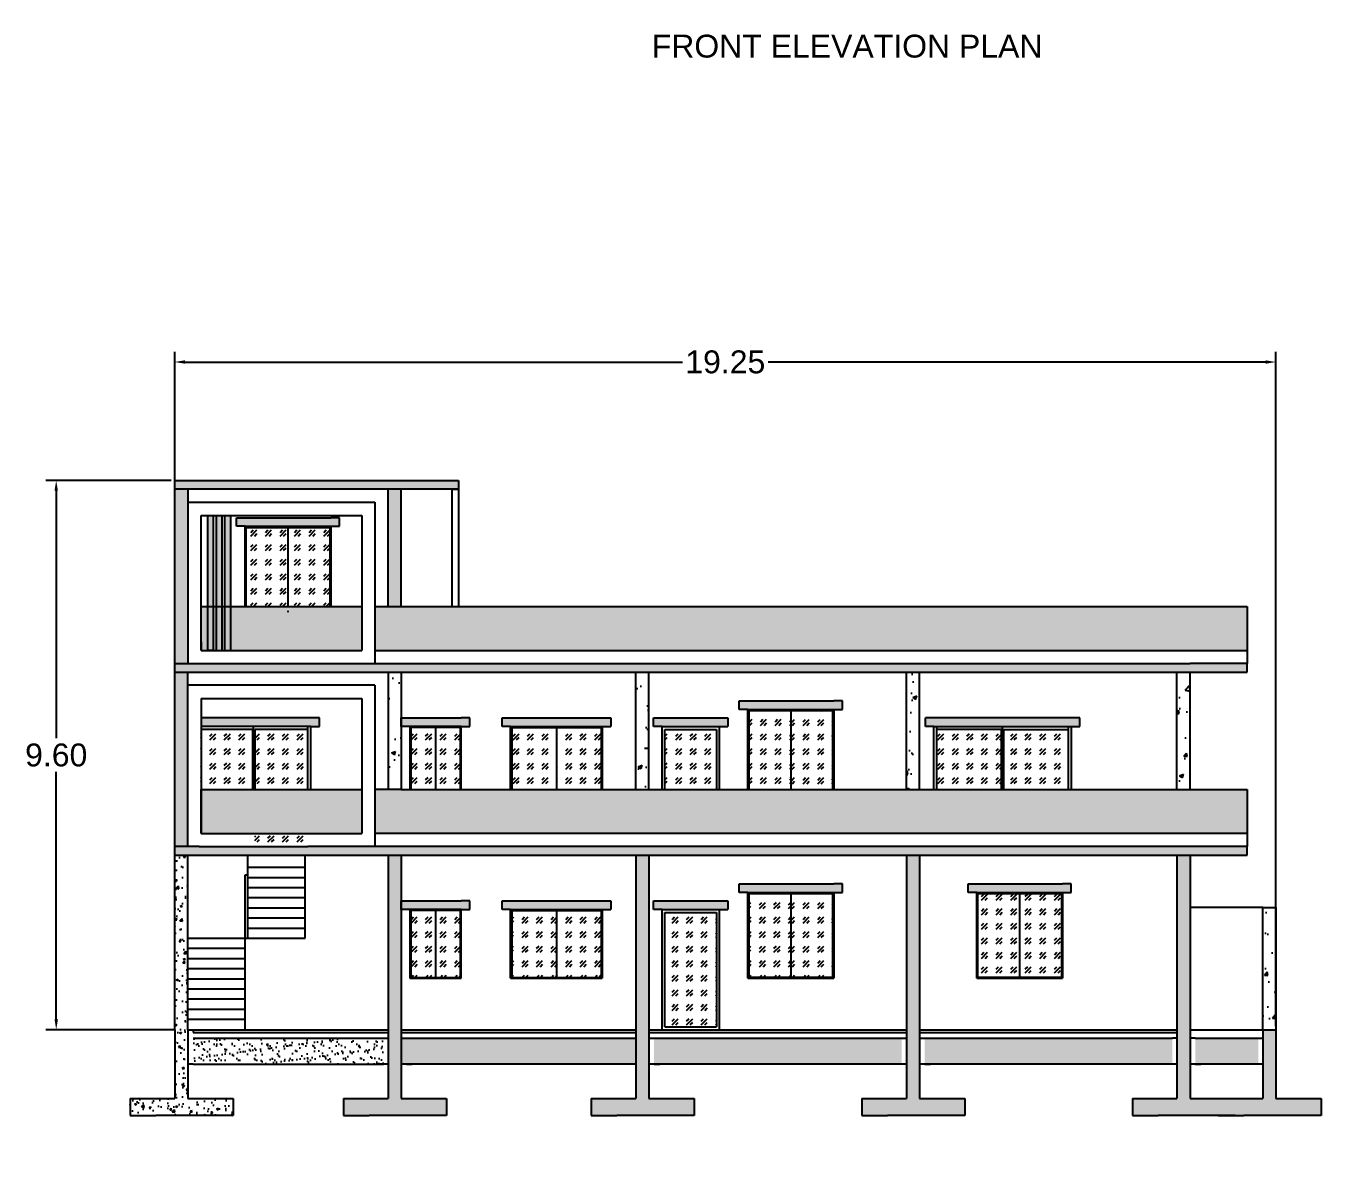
# Model space of a CAD drawing. Header units: metres. Extents: x 102 to 188, y -170 to 119.
# Drawn here: x 135.92 to 158.56, y -24.51 to -4.63 of the extents above; entities that cross this region are included whole.
import ezdxf

# ---------------------------------------------------------------- set-up
doc = ezdxf.new("R2010")
doc.units = ezdxf.units.M
doc.header["$MEASUREMENT"] = 0
for name, color, linetype in [('dim', 212, 'Continuous'), ('door', 34, 'Continuous'), ('hatching', 7, 'Continuous'), ('PARAPET WALL', 73, 'Continuous'), ('stairs', 10, 'Continuous'), ('text', 30, 'Continuous'), ('wall', 7, 'Continuous'), ('window', 242, 'Continuous')]:
    doc.layers.add(name, color=color, linetype=linetype)
doc.styles.get("Standard").update_dxf_attribs({"font": 'arial.ttf'})
doc.dimstyles.get("Standard").update_dxf_attribs({"dimtxt": 0.4, "dimasz": 0.18, "dimexe": 0.18, "dimexo": 0.0625, "dimgap": 0.09, "dimtad": 0, "dimtih": 1, "dimtoh": 1, "dimzin": 0, "dimdsep": 46, "dimtxsty": 'Standard', "dimcen": 0.09, "dimadec": 0, "dimazin": 0, "dimtfac": 1, "dimtofl": 0, "dimtmove": 0, "dimatfit": 3, "dimfxl": 1, "dimtolj": 1, "dimtzin": 0, "dimarcsym": 0})
pattern_1 = [(45, (137.04853, -34.42525), (0.2545584, 0), [0.15, -0.21]), (45, (137.11217, -34.42525), (0.2545584, 0), [0.06, -0.3]), (45, (137.04853, -34.36161), (0.2545584, 0), [0.06, -0.3])]
pattern_2 = [(45, (112.40095, -34.42525), (0.25455844, 0), [0.15, -0.21]), (45, (112.4646, -34.42525), (0.25455844, 0), [0.06, -0.3]), (45, (112.40095, -34.36161), (0.25455844, 0), [0.06, -0.3])]
pattern_3 = [(50, (9.69093, 244.0617), (0.21517805, -0.01882564), [0.0225, -0.2475]), (355, (9.69093, 244.0617), (-0.0416254, 0.22565764), [0.018, -0.198]), (100.451444, (9.70886, 244.06014), (0.17355265, 0.206832), [0.01912206, -0.21034263]), (46.1842, (9.69093, 244.1217), (0.3201724, -0.04965578), [0.03375, -0.37125]), (96.63564, (9.7176, 244.11757), (0.28039858, 0.29223558), [0.0286831, -0.31551413]), (351.18416, (9.69093, 244.1217), (0.2803986, 0.29223558), [0.027, -0.297]), (21, (9.72093, 244.1067), (0.17907212, -0.12078567), [0.0225, -0.2475]), (326, (9.72093, 244.1067), (0.0729946, 0.21754501), [0.018, -0.198]), (71.451445, (9.73585, 244.09664), (0.25206671, 0.09675935), [0.01912206, -0.21034263]), (37.5, (9.69093, 244.061705), (0.003647957, 0.099868156), [0, -0.1956, 0, -0.201, 0, -0.19875]), (7.5, (9.69093, 244.0617), (0.07892086, 0.118323514), [0, -0.1146, 0, -0.1911, 0, -0.07575]), (327.5, (9.62403, 244.061705), (0.16014673, -0.006766462), [0, -0.075, 0, -0.234, 0, -0.3105]), (317.5, (9.59403, 244.0617), (0.17495585, 0.030031495), [0, -0.0975, 0, -0.1554, 0, -0.2205])]
pattern_4 = [(37.5, (112.40095, -36.5155), (-0.00629934, 0.1926824), [0, -0.152, 0, -0.17, 0, -0.1625]), (7.5, (112.40095, -36.5155), (0.1769777, 0.2822146), [0, -0.082, 0, -0.137, 0, -0.0525]), (327.5, (112.27795, -36.5155), (0.3114142, 0.0005659), [0, -0.05, 0, -0.18, 0, -0.235]), (317.5, (112.27795, -36.5155), (0.3006127, 0.0877676), [0, -0.025, 0, -0.118, 0, -0.135])]
pattern_5 = [(50, (112.40095, -36.5155), (0.71726, -0.062752), [0.075, -0.825]), (355, (112.40095, -36.5155), (-0.138751, 0.752192), [0.06, -0.66]), (100.4514, (112.4607, -36.5207), (0.578509, 0.68944), [0.06374, -0.701142]), (46.1842, (112.40095, -36.3155), (1.067241, -0.16552), [0.1125, -1.2375]), (96.6356, (112.4899, -36.3293), (0.934662, 0.974119), [0.09561, -1.051714]), (351.1842, (112.401, -36.3155), (0.934662, 0.974119), [0.09, -0.99]), (21, (112.50095, -36.3655), (0.596907, -0.402619), [0.075, -0.825]), (326, (112.50095, -36.3655), (0.243315, 0.72515), [0.06, -0.66]), (71.4514, (112.5507, -36.39905), (0.840222, 0.322531), [0.06374, -0.701142]), (37.5, (112.40095, -36.5155), (0.0121599, 0.3328939), [0, -0.652, 0, -0.67, 0, -0.6625]), (7.5, (112.40095, -36.5155), (0.2630695, 0.3944117), [0, -0.382, 0, -0.637, 0, -0.2525]), (327.5, (112.17795, -36.5155), (0.5338224, -0.0225549), [0, -0.25, 0, -0.78, 0, -1.035]), (317.5, (112.07795, -36.5155), (0.583186, 0.100105), [0, -0.325, 0, -0.518, 0, -0.735])]
pattern_6 = [(50, (0, 0), (0.3586301, -0.03137607), [0.0375, -0.4125]), (355, (0, 0), (-0.0693757, 0.3760961), [0.03, -0.33]), (100.45144, (0.0299, -0.0026), (0.2892544, 0.34472), [0.0318701, -0.35057106]), (46.1842, (0, 0.1), (0.5336207, -0.0827596), [0.05625, -0.61875]), (96.63564, (0.04447, 0.0931), (0.467331, 0.4870593), [0.0478052, -0.5258569]), (351.18416, (0, 0.1), (0.467331, 0.4870593), [0.045, -0.495]), (21, (0.05, 0.075), (0.2984535, -0.20130945), [0.0375, -0.4125]), (326, (0.05, 0.075), (0.1216577, 0.362575), [0.03, -0.33]), (71.45144, (0.07487, 0.05822), (0.4201112, 0.1612656), [0.0318701, -0.35057106]), (37.5, (0, 0), (0.00607993, 0.16644693), [0, -0.326, 0, -0.335, 0, -0.33125]), (7.5, (0, 0), (0.13153477, 0.19720586), [0, -0.191, 0, -0.3185, 0, -0.12625]), (327.5, (-0.1115, 0), (0.26691122, -0.01127744), [0, -0.125, 0, -0.39, 0, -0.5175]), (317.5, (-0.1615, 0), (0.2915931, 0.0500525), [0, -0.1625, 0, -0.259, 0, -0.3675])]

# ---------------------------------------------------------------- blocks, each defined once
blk = doc.blocks.new('*D54')
at = {"layer": 'Defpoints', "color": 0, "transparency": 16777216}
for p in [(138.517, -12.58), (136.446, -22.18), (138.517, -22.18)]:
    blk.add_point(p, dxfattribs=at)
at = {"layer": 'dim', "color": 0, "lineweight": -2, "transparency": 16777216}
for p, q in [((138.454, -12.58), (136.266, -12.58)), ((136.446, -12.76), (136.446, -17.085)), ((136.446, -22), (136.446, -17.674)), ((138.454, -22.18), (136.266, -22.18))]:
    blk.add_line(p, q, dxfattribs=at)
at = {"layer": 'dim', "color": 0, "transparency": 16777216}
for points in [[(136.416, -12.76), (136.476, -12.76), (136.446, -12.58)], [(136.416, -22), (136.476, -22), (136.446, -22.18)]]:
    blk.add_solid(points, dxfattribs=at)
at = {"layer": 'dim', "color": 0, "transparency": 16777216, "insert": (136.446, -17.38), "char_height": 0.4, "attachment_point": 5}
blk.add_mtext('\\A1;9.60', dxfattribs=at)
blk = doc.blocks.new('*D55')
at = {"layer": 'Defpoints', "color": 0, "transparency": 16777216}
for p in [(157.767, -10.509), (138.517, -22.18), (157.767, -22.18)]:
    blk.add_point(p, dxfattribs=at)
at = {"layer": 'dim', "color": 0, "lineweight": -2, "transparency": 16777216}
for p, q in [((138.517, -22.117), (138.517, -10.329)), ((157.767, -22.117), (157.767, -10.329)), ((138.697, -10.509), (147.394, -10.509)), ((157.587, -10.509), (148.889, -10.509))]:
    blk.add_line(p, q, dxfattribs=at)
at = {"layer": 'dim', "color": 0, "transparency": 16777216}
for points in [[(138.697, -10.479), (138.697, -10.539), (138.517, -10.509)], [(157.587, -10.479), (157.587, -10.539), (157.767, -10.509)]]:
    blk.add_solid(points, dxfattribs=at)
at = {"layer": 'dim', "color": 0, "transparency": 16777216, "insert": (148.142, -10.509), "char_height": 0.4, "attachment_point": 5}
blk.add_mtext('\\A1;19.25', dxfattribs=at)

msp = doc.modelspace()

# ---------------------------------------------------------------- hatches: boundary and pattern name
at = {"layer": 'hatching', "transparency": 33554687}
h = msp.add_hatch(dxfattribs=at)
h.set_pattern_fill('AR-CONC', color=256, scale=0.05)
h.set_pattern_definition([(50, (9.69093, 244.0617), (0.3586301, -0.03137607), [0.0375, -0.4125]), (355, (9.69093, 244.0617), (-0.06937567, 0.37609607), [0.03, -0.33]), (100.45144, (9.7208, 244.0591), (0.28925442, 0.34472), [0.0318701, -0.35057106]), (46.1842, (9.69093, 244.1617), (0.53362067, -0.08275964), [0.05625, -0.61875]), (96.63564, (9.7354, 244.1548), (0.467331, 0.4870593), [0.0478052, -0.5258569]), (351.18416, (9.6909, 244.1617), (0.467331, 0.4870593), [0.045, -0.495]), (21, (9.74093, 244.1367), (0.29845353, -0.20130945), [0.0375, -0.4125]), (326, (9.74093, 244.1367), (0.12165767, 0.36257502), [0.03, -0.33]), (71.45144, (9.7658, 244.11993), (0.4201112, 0.16126558), [0.0318701, -0.35057106]), (37.5, (9.69093, 244.0617), (0.00607993, 0.166446927), [0, -0.326, 0, -0.335, 0, -0.33125]), (7.5, (9.69093, 244.0617), (0.13153477, 0.19720586), [0, -0.191, 0, -0.3185, 0, -0.12625]), (327.5, (9.57943, 244.0617), (0.26691122, -0.011277436), [0, -0.125, 0, -0.39, 0, -0.5175]), (317.5, (9.52943, 244.0617), (0.29159308, 0.05005249), [0, -0.1625, 0, -0.259, 0, -0.3675])])
h.paths.add_polyline_path([(139.359, 8.556), (139.359, 8.406), (139.589, 8.406), (143.319, 8.406), (144.069, 8.406), (144.319, 8.406), (144.319, 8.556), (144.204, 8.556)])
h.paths.add_polyline_path([(138.517, -12.58), (138.517, -12.73), (138.747, -12.73), (142.477, -12.73), (143.227, -12.73), (143.477, -12.73), (143.477, -12.58)])
h.paths.add_polyline_path([(141.937, -36.039), (141.937, -36.189), (142.167, -36.189), (145.897, -36.189), (146.647, -36.189), (146.897, -36.189), (149.267, -36.189), (149.267, -36.039), (148.037, -36.039)])
h = msp.add_hatch(dxfattribs=at)
h.set_pattern_fill('AR-CONC', color=256, scale=0.03)
h.set_pattern_definition(pattern_3)
h.paths.add_polyline_path([(147.729, 1.09), (149.029, 1.09), (149.029, 1.206), (147.729, 1.206)])
h.paths.add_polyline_path([(143.319, 1.206), (143.319, 1.09), (144.519, 1.09), (144.519, 1.206), (144.369, 1.206)])
h.paths.add_polyline_path([(142.478, -19.93), (142.478, -20.08), (142.628, -20.08), (143.527, -20.08), (143.677, -20.08), (143.677, -19.93), (143.527, -19.93)])
h.paths.add_polyline_path([(144.239, -19.93), (144.239, -20.08), (144.389, -20.08), (145.989, -20.08), (146.139, -20.08), (146.139, -19.93)])
h.paths.add_polyline_path([(146.887, -19.93), (146.887, -20.08), (147.037, -20.08), (148.037, -20.08), (148.187, -20.08), (148.187, -19.93)])
h.paths.add_polyline_path([(148.387, -19.63), (148.387, -19.78), (148.537, -19.78), (150.038, -19.78), (150.188, -19.78), (150.188, -19.63), (150.038, -19.63)])
h.paths.add_polyline_path([(152.387, -19.631), (152.387, -19.781), (152.537, -19.781), (154.038, -19.781), (154.188, -19.781), (154.188, -19.631), (154.038, -19.631)])
at = {"layer": 'hatching', "transparency": 33554567}
h = msp.add_hatch(dxfattribs=at)
h.set_pattern_fill('AR-SAND', color=0, scale=0.1)
h.paths.add_polyline_path([(143.089, -1.194), (143.009, -1.194), (139.679, -1.194), (139.589, -1.194), (139.589, -1.644), (139.679, -1.644), (143.009, -1.644), (143.089, -1.644)])
h.paths.add_polyline_path([(147.419, -1.194), (147.339, -1.194), (143.409, -1.194), (143.319, -1.194), (143.319, -1.644), (143.409, -1.644), (147.339, -1.644), (147.419, -1.644)])
h.paths.add_polyline_path([(152.149, -1.194), (152.069, -1.194), (147.739, -1.194), (147.649, -1.194), (147.649, -1.644), (147.739, -1.644), (152.069, -1.644), (152.149, -1.644)])
h.paths.add_polyline_path([(146.577, -22.33), (146.497, -22.33), (142.567, -22.33), (142.477, -22.33), (142.477, -22.78), (142.567, -22.78), (146.497, -22.78), (146.577, -22.78)])
h.paths.add_polyline_path([(150.377, -45.789), (150.297, -45.789), (148.357, -45.789), (148.267, -45.789), (148.267, -46.239), (150.377, -46.239)])
h.paths.add_polyline_path([(155.707, -45.789), (155.627, -45.789), (154.527, -45.789), (154.437, -45.789), (154.437, -46.239), (155.707, -46.239)])
h = msp.add_hatch(dxfattribs=at)
h.set_pattern_fill('AR-CONC', color=0, scale=0.05)
h.set_pattern_definition(pattern_6)
h.paths.add_polyline_path([(142.477, -20.046), (142.477, -19.13), (142.247, -19.13), (142.247, -20.046), (142.247, -22.18), (142.247, -23.38), (141.467, -23.38), (141.467, -23.68), (141.917, -23.68), (143.267, -23.68), (143.267, -23.38), (142.477, -23.38), (142.477, -22.18)])
h.paths.add_polyline_path([(146.807, -20.046), (146.807, -19.13), (146.577, -19.13), (146.577, -20.046), (146.577, -22.18), (146.577, -23.38), (145.797, -23.38), (145.797, -23.68), (146.247, -23.68), (147.597, -23.68), (147.597, -23.38), (146.807, -23.38), (146.807, -22.18)])
h.paths.add_polyline_path([(151.537, -20.046), (151.537, -19.13), (151.307, -19.13), (151.307, -20.046), (151.307, -22.18), (151.307, -23.38), (150.527, -23.38), (150.527, -23.68), (150.977, -23.68), (152.327, -23.68), (152.327, -23.38), (151.537, -23.38), (151.537, -22.18)])
h.paths.add_polyline_path([(156.267, -20.046), (156.267, -19.13), (156.037, -19.13), (156.037, -20.046), (156.037, -22.18), (156.037, -23.38), (155.257, -23.38), (155.257, -23.68), (155.707, -23.68), (157.057, -23.68), (157.207, -23.68), (158.557, -23.68), (158.557, -23.38), (157.767, -23.38), (157.767, -22.18), (157.537, -22.18), (157.537, -23.38), (156.757, -23.38), (156.267, -23.38), (156.267, -22.18)])
h.paths.add_polyline_path([(157.267, -15.78), (156.267, -15.78), (138.517, -15.78), (138.517, -15.93), (156.267, -15.93), (157.267, -15.93)])
h.paths.add_polyline_path([(138.747, -15.93), (138.517, -15.93), (138.517, -18.98), (138.747, -18.98)])
h.paths.add_polyline_path([(138.747, -12.73), (138.517, -12.73), (138.517, -15.78), (138.747, -15.78)])
h.paths.add_polyline_path([(142.477, -12.73), (142.247, -12.73), (142.247, -14.78), (142.477, -14.78)])
at = {"layer": 'hatching', "transparency": 33554687}
h = msp.add_hatch(dxfattribs=at)
h.set_pattern_fill('AR-CONC', color=256, scale=0.03)
h.set_pattern_definition([(50, (112.40095, -34.42525), (0.21517805, -0.01882564), [0.0225, -0.2475]), (355, (112.40095, -34.42525), (-0.0416254, 0.2256576), [0.018, -0.198]), (100.45144, (112.41888, -34.42682), (0.1735527, 0.206832), [0.0191221, -0.2103426]), (46.1842, (112.40095, -34.36525), (0.3201724, -0.0496558), [0.03375, -0.37125]), (96.6356, (112.42763, -34.3694), (0.2803986, 0.2922356), [0.028683, -0.3155141]), (351.1842, (112.40095, -34.36525), (0.2803986, 0.2922356), [0.027, -0.297]), (21, (112.43095, -34.38025), (0.1790721, -0.1207857), [0.0225, -0.2475]), (326, (112.43095, -34.38025), (0.0729946, 0.217545), [0.018, -0.198]), (71.45144, (112.44588, -34.39032), (0.2520667, 0.0967593), [0.0191221, -0.2103426]), (37.5, (112.40095, -34.42525), (0.00364796, 0.09986816), [0, -0.1956, 0, -0.201, 0, -0.19875]), (7.5, (112.40095, -34.42525), (0.07892086, 0.11832351), [0, -0.1146, 0, -0.1911, 0, -0.07575]), (327.5, (112.33405, -34.42525), (0.16014673, -0.00676646), [0, -0.075, 0, -0.234, 0, -0.3105]), (317.5, (112.30405, -34.42525), (0.17495585, 0.0300315), [0, -0.0975, 0, -0.1554, 0, -0.2205])])
h.paths.add_polyline_path([(148.187, -16.88), (148.187, -16.73), (146.887, -16.73), (146.887, -16.88), (147.037, -16.88), (148.037, -16.88)])
h.paths.add_polyline_path([(148.537, -16.58), (150.038, -16.58), (150.188, -16.58), (150.188, -16.43), (150.038, -16.43), (148.387, -16.43), (148.387, -16.58)])
h.paths.add_polyline_path([(146.139, -16.88), (146.139, -16.73), (144.239, -16.73), (144.239, -16.88), (144.389, -16.88), (145.989, -16.88)])
h.paths.add_polyline_path([(143.677, -16.88), (143.677, -16.73), (143.527, -16.73), (142.478, -16.73), (142.478, -16.88), (142.628, -16.88), (143.527, -16.88)])
h.paths.add_polyline_path([(141.047, -16.88), (141.047, -16.73), (138.977, -16.73), (138.977, -16.88), (140.897, -16.88)])
h.paths.add_polyline_path([(141.397, -13.38), (141.397, -13.23), (141.247, -13.23), (139.596, -13.23), (139.596, -13.38), (139.746, -13.38), (141.247, -13.38)])
at = {"layer": 'hatching', "transparency": 33554567}
h = msp.add_hatch(color=24, dxfattribs=at)
h.dxf.hatch_style = 1
h.paths.add_polyline_path([(139.19, -14.78), (139.09, -14.78), (139.09, -15.55), (139.19, -15.55)])
h.paths.add_polyline_path([(139.34, -14.78), (139.24, -14.78), (139.24, -15.55), (139.34, -15.55)])
h.paths.add_polyline_path([(139.49, -14.78), (139.39, -14.78), (139.39, -15.55), (139.49, -15.55)])
h.paths.add_polyline_path([(139.49, -13.19), (139.39, -13.19), (139.39, -14.78), (139.49, -14.78)])
h.paths.add_polyline_path([(139.34, -13.19), (139.24, -13.19), (139.24, -14.78), (139.34, -14.78)])
h.paths.add_polyline_path([(139.19, -13.19), (139.09, -13.19), (139.09, -14.78), (139.19, -14.78)])
at = {"layer": 'hatching'}
h = msp.add_hatch(dxfattribs=at)
h.set_pattern_fill('GOST_GLASS', color=256, scale=0.03)
h.set_pattern_definition(pattern_1)
h.paths.add_polyline_path([(140.497, -13.4), (139.766, -13.4), (139.766, -14.78), (140.497, -14.78)])
h.paths.add_polyline_path([(141.227, -13.4), (140.497, -13.4), (140.497, -14.78), (141.227, -14.78)])
at = {"layer": 'hatching', "transparency": 33554567}
h = msp.add_hatch(color=256, dxfattribs=at)
h.dxf.hatch_style = 1
h.set_gradient(color2=(99, 100, 102), name='INVCURVED')
h.paths.add_polyline_path([(141.787, -14.78), (138.977, -14.78), (138.977, -15.55), (141.787, -15.55), (141.787, -15.4)])
h = msp.add_hatch(color=256, dxfattribs=at)
h.dxf.hatch_style = 1
h.set_gradient(color2=(99, 100, 102), name='INVCURVED')
h.paths.add_polyline_path([(142.017, -14.78), (142.017, -15.4), (142.017, -15.55), (157.267, -15.55), (157.267, -14.78)])
at = {"layer": 'hatching', "transparency": 33554633}
h = msp.add_hatch(dxfattribs=at)
h.set_pattern_fill('AR-CONC', color=0, scale=0.1)
h.set_pattern_definition(pattern_5)
h.paths.add_polyline_path([(142.247, -17.98), (142.477, -17.98), (142.477, -15.93), (142.247, -15.93)])
h.paths.add_polyline_path([(146.577, -17.98), (146.807, -17.98), (146.807, -15.93), (146.577, -15.93)])
h.paths.add_polyline_path([(151.307, -17.98), (151.537, -17.98), (151.537, -15.93), (151.307, -15.93)])
h.paths.add_polyline_path([(156.037, -17.98), (156.267, -17.98), (156.267, -15.93), (156.037, -15.93)])
at = {"layer": 'hatching'}
h = msp.add_hatch(dxfattribs=at)
h.set_pattern_fill('GOST_GLASS', color=256, scale=0.03)
h.set_pattern_definition(pattern_1)
h.paths.add_polyline_path([(145.189, -16.895), (144.409, -16.895), (144.409, -17.98), (145.189, -17.98)])
h.paths.add_polyline_path([(148.557, -17.98), (149.287, -17.98), (149.287, -16.6), (148.557, -16.6)])
h.paths.add_polyline_path([(143.077, -16.895), (142.643, -16.895), (142.643, -17.98), (143.077, -17.98)])
at = {"layer": 'hatching', "transparency": 33554687}
h = msp.add_hatch(dxfattribs=at)
h.set_pattern_fill('AR-CONC', color=256, scale=0.03)
h.set_pattern_definition(pattern_3)
h.paths.add_polyline_path([(146.702, -39.889), (146.702, -40.039), (146.852, -40.039), (147.852, -40.039), (148.002, -40.039), (148.002, -39.889)])
h.paths.add_polyline_path([(148.477, -40.189), (148.477, -40.339), (148.627, -40.339), (150.127, -40.339), (150.277, -40.339), (150.277, -40.189)])
h.paths.add_polyline_path([(150.707, -39.889), (150.707, -40.039), (150.857, -40.039), (151.657, -40.039), (151.807, -40.039), (151.807, -39.889)])
h.paths.add_polyline_path([(149.178, -43.089), (149.178, -43.239), (149.328, -43.239), (150.127, -43.239), (150.278, -43.239), (150.278, -43.089)])
h.paths.add_polyline_path([(150.707, -43.089), (150.707, -43.239), (150.857, -43.239), (151.657, -43.239), (151.807, -43.239), (151.807, -43.089)])
h.paths.add_polyline_path([(146.702, -43.089), (146.702, -43.239), (146.852, -43.239), (147.852, -43.239), (148.002, -43.239), (148.002, -43.089)])
h.paths.add_polyline_path([(146.637, -36.689), (146.637, -36.839), (146.787, -36.839), (147.787, -36.839), (147.937, -36.839), (147.937, -36.689)])
h.paths.add_polyline_path([(151.641, -16.73), (151.641, -16.88), (151.787, -16.88), (154.187, -16.88), (154.337, -16.88), (154.337, -16.73)])
at = {"layer": 'hatching'}
h = msp.add_hatch(dxfattribs=at)
h.set_pattern_fill('GOST_GLASS', color=256, scale=0.03)
h.set_pattern_definition([(45, (137.02853, -34.42583), (0.2545584, 0), [0.15, -0.21]), (45, (137.09217, -34.42583), (0.2545584, 0), [0.06, -0.3]), (45, (137.02853, -34.36219), (0.2545584, 0), [0.06, -0.3])])
h.paths.add_polyline_path([(149.287, -17.98), (150.018, -17.98), (150.018, -16.6), (149.287, -16.6)])
h = msp.add_hatch(dxfattribs=at)
h.set_pattern_fill('GOST_GLASS', color=256, scale=0.03)
h.set_pattern_definition(pattern_2)
h.paths.add_polyline_path([(139.877, -16.93), (138.977, -16.93), (138.977, -17.98), (139.877, -17.98)])
h = msp.add_hatch(dxfattribs=at)
h.set_pattern_fill('GOST_GLASS', color=256, scale=0.03)
h.set_pattern_definition(pattern_2)
h.paths.add_polyline_path([(139.917, -17.98), (140.847, -17.98), (140.847, -16.93), (139.917, -16.93)])
h.paths.add_polyline_path([(140.847, -18.75), (139.917, -18.75), (139.917, -18.93), (140.847, -18.93)])
h = msp.add_hatch(dxfattribs=at)
h.set_pattern_fill('GOST_GLASS', color=256, scale=0.03)
h.set_pattern_definition(pattern_1)
h.paths.add_polyline_path([(143.512, -16.895), (143.077, -16.895), (143.077, -17.98), (143.512, -17.98)])
h = msp.add_hatch(dxfattribs=at)
h.set_pattern_fill('GOST_GLASS', color=256, scale=0.03)
h.set_pattern_definition([(45, (137.4605, -34.42525), (0.2545584, 0), [0.15, -0.21]), (45, (137.52413, -34.42525), (0.2545584, 0), [0.06, -0.3]), (45, (137.4605, -34.36161), (0.2545584, 0), [0.06, -0.3])])
h.paths.add_polyline_path([(145.189, -17.98), (145.974, -17.98), (145.974, -16.895), (145.189, -16.895)])
h = msp.add_hatch(dxfattribs=at)
h.set_pattern_fill('GOST_GLASS', color=256, scale=0.03)
h.set_pattern_definition(pattern_2)
h.paths.add_polyline_path([(147.987, -16.93), (147.087, -16.93), (147.087, -17.98), (147.987, -17.98)])
h = msp.add_hatch(dxfattribs=at)
h.set_pattern_fill('GOST_GLASS', color=256, scale=0.03)
h.set_pattern_definition(pattern_2)
h.paths.add_polyline_path([(152.967, -16.93), (151.837, -16.93), (151.837, -17.98), (152.967, -17.98)])
h.paths.add_polyline_path([(154.137, -16.93), (153.007, -16.93), (153.007, -17.98), (154.137, -17.98)])
at = {"layer": 'hatching', "transparency": 33554569}
h = msp.add_hatch(color=256, dxfattribs=at)
h.dxf.hatch_style = 1
h.set_gradient(color2=(99, 100, 102), name='INVCURVED')
h.paths.add_polyline_path([(138.977, -17.98), (138.977, -18.75), (141.787, -18.75), (141.787, -17.98)])
at = {"layer": 'hatching', "transparency": 33554572}
h = msp.add_hatch(color=256, dxfattribs=at)
h.dxf.hatch_style = 1
h.set_gradient(color2=(99, 100, 102), name='INVCURVED')
h.paths.add_polyline_path([(157.267, -17.98), (142.477, -17.98), (142.017, -17.98), (142.017, -18.75), (142.477, -18.75), (157.267, -18.75)])
at = {"layer": 'hatching', "transparency": 33554633}
h = msp.add_hatch(dxfattribs=at)
h.set_pattern_fill('AR-CONC', color=256, scale=0.03)
h.set_pattern_definition([(50, (9.69093, 241.97146), (0.21517805, -0.01882564), [0.0225, -0.2475]), (355, (9.69093, 241.97146), (-0.0416254, 0.22565764), [0.018, -0.198]), (100.451444, (9.70886, 241.96989), (0.17355265, 0.206832), [0.01912206, -0.21034263]), (46.1842, (9.69093, 242.03146), (0.3201724, -0.04965578), [0.03375, -0.37125]), (96.63564, (9.7176, 242.02732), (0.28039858, 0.29223558), [0.0286831, -0.31551413]), (351.18416, (9.69093, 242.03146), (0.2803986, 0.29223558), [0.027, -0.297]), (21, (9.72093, 242.01646), (0.17907212, -0.12078567), [0.0225, -0.2475]), (326, (9.72093, 242.01646), (0.0729946, 0.21754501), [0.018, -0.198]), (71.451445, (9.73585, 242.0064), (0.25206671, 0.09675935), [0.01912206, -0.21034263]), (37.5, (9.69093, 241.971456), (0.003647957, 0.099868156), [0, -0.1956, 0, -0.201, 0, -0.19875]), (7.5, (9.69093, 241.97146), (0.07892086, 0.118323514), [0, -0.1146, 0, -0.1911, 0, -0.07575]), (327.5, (9.62403, 241.971456), (0.16014673, -0.006766462), [0, -0.075, 0, -0.234, 0, -0.3105]), (317.5, (9.59403, 241.97146), (0.17495585, 0.030031495), [0, -0.0975, 0, -0.1554, 0, -0.2205])])
h.paths.add_polyline_path([(157.267, -18.98), (156.267, -18.98), (140.847, -18.98), (138.947, -18.98), (138.517, -18.98), (138.517, -19.13), (156.267, -19.13), (157.267, -19.13)])
at = {"layer": 'hatching', "transparency": 33554567}
h = msp.add_hatch(dxfattribs=at)
h.set_pattern_fill('AR-CONC', color=0, scale=0.05)
h.set_pattern_definition(pattern_6)
h.paths.add_polyline_path([(138.747, -19.13), (138.517, -19.13), (138.517, -22.18), (138.517, -23.38), (137.737, -23.38), (137.737, -23.68), (138.187, -23.68), (139.537, -23.68), (139.537, -23.38), (138.747, -23.38), (138.747, -22.18)])
at = {"layer": 'hatching'}
h = msp.add_hatch(dxfattribs=at)
h.set_pattern_fill('GOST_GLASS', color=256, scale=0.03)
h.set_pattern_definition([(45, (137.02853, -37.62525), (0.2545584, 0), [0.15, -0.21]), (45, (137.09217, -37.62525), (0.2545584, 0), [0.06, -0.3]), (45, (137.02853, -37.56161), (0.2545584, 0), [0.06, -0.3])])
h.paths.add_polyline_path([(149.287, -19.8), (148.557, -19.8), (148.557, -21.26), (149.287, -21.26)])
h.paths.add_polyline_path([(150.018, -19.8), (149.287, -19.8), (149.287, -21.26), (150.018, -21.26)])
h.paths.add_polyline_path([(147.987, -20.13), (147.087, -20.13), (147.087, -22.13), (147.987, -22.13)])
h = msp.add_hatch(dxfattribs=at)
h.set_pattern_fill('GOST_GLASS', color=256, scale=0.03)
h.set_pattern_definition([(45, (137.04884, -37.62525), (0.2545584, 0), [0.15, -0.21]), (45, (137.11248, -37.62525), (0.2545584, 0), [0.06, -0.3]), (45, (137.04884, -37.56161), (0.2545584, 0), [0.06, -0.3])])
h.paths.add_polyline_path([(143.078, -20.095), (142.643, -20.095), (142.643, -21.265), (143.078, -21.265)])
h.paths.add_polyline_path([(143.512, -20.095), (143.078, -20.095), (143.078, -21.265), (143.512, -21.265)])
h = msp.add_hatch(dxfattribs=at)
h.set_pattern_fill('GOST_GLASS', color=256, scale=0.03)
h.set_pattern_definition([(45, (137.4605, -37.62525), (0.2545584, 0), [0.15, -0.21]), (45, (137.52413, -37.62525), (0.2545584, 0), [0.06, -0.3]), (45, (137.4605, -37.56161), (0.2545584, 0), [0.06, -0.3])])
h.paths.add_polyline_path([(145.189, -20.095), (144.409, -20.095), (144.409, -21.265), (145.189, -21.265)])
h.paths.add_polyline_path([(145.974, -20.095), (145.189, -20.095), (145.189, -21.265), (145.974, -21.265)])
at = {"layer": 'hatching', "transparency": 33554633}
h = msp.add_hatch(dxfattribs=at)
h.set_pattern_fill('AR-CONC', color=0, scale=0.1)
h.set_pattern_definition(pattern_5)
h.paths.add_polyline_path([(157.537, -22.18), (157.767, -22.18), (157.767, -20.046), (157.537, -20.046)])
at = {"layer": 'wall', "transparency": 33554687}
h = msp.add_hatch(dxfattribs=at)
h.set_pattern_fill('GOST_GLASS', color=256, scale=0.03)
h.set_pattern_definition(pattern_2)
h.paths.add_polyline_path([(153.287, -19.801), (152.557, -19.801), (152.557, -21.261), (153.287, -21.261)])
h.paths.add_polyline_path([(154.018, -19.801), (153.287, -19.801), (153.287, -21.261), (154.018, -21.261)])
h = msp.add_hatch(dxfattribs=at)
h.set_pattern_fill('AR-CONC', color=256, scale=0.5)
h.set_pattern_definition([(50, (112.406, -34.4253), (3.5863, -0.31376), [0.375, -4.125]), (355, (112.406, -34.4253), (-0.69376, 3.76096), [0.3, -3.3]), (100.451, (112.7048, -34.4514), (2.89254, 3.4472), [0.3187, -3.5057]), (46.184, (112.406, -33.4253), (5.3362, -0.8276), [0.5625, -6.1875]), (96.636, (112.8506, -33.494), (4.6733, 4.8706), [0.47805, -5.2586]), (351.184, (112.406, -33.425), (4.6733, 4.8706), [0.45, -4.95]), (21, (112.906, -33.6753), (2.98454, -2.0131), [0.375, -4.125]), (326, (112.906, -33.6753), (1.21658, 3.62575), [0.3, -3.3]), (71.451, (113.1547, -33.843), (4.2011, 1.61266), [0.3187, -3.5057]), (37.5, (112.406, -34.4253), (0.0608, 1.66447), [0, -3.26, 0, -3.35, 0, -3.3125]), (7.5, (112.406, -34.4253), (1.31535, 1.97206), [0, -1.91, 0, -3.185, 0, -1.2625]), (327.5, (111.291, -34.4253), (2.66911, -0.112774), [0, -1.25, 0, -3.9, 0, -5.175]), (317.5, (110.791, -34.4253), (2.91593, 0.50052), [0, -1.625, 0, -2.59, 0, -3.675])])
h.paths.add_polyline_path([(138.837, -22.78), (142.167, -22.78), (142.167, -22.33), (138.837, -22.33)])
h = msp.add_hatch(dxfattribs=at)
h.set_pattern_fill('AR-SAND', color=256, scale=0.1)
h.set_pattern_definition(pattern_4)
h.paths.add_polyline_path([(138.837, -22.33), (142.167, -22.33), (142.167, -22.78), (138.837, -22.78)])
h = msp.add_hatch(dxfattribs=at)
h.set_pattern_fill('AR-SAND', color=256, scale=0.1)
h.set_pattern_definition(pattern_4)
h.paths.add_polyline_path([(151.227, -22.78), (146.897, -22.78), (146.897, -22.33), (151.227, -22.33)])
h.paths.add_polyline_path([(155.957, -22.78), (151.627, -22.78), (151.627, -22.33), (155.957, -22.33)])
h.paths.add_polyline_path([(157.457, -22.78), (156.357, -22.78), (156.357, -22.33), (157.457, -22.33)])

# ---------------------------------------------------------------- linework, layer by layer
at = {"layer": 'door'}
for p, q in [((140.897, -16.88), (138.977, -16.88)), ((139.877, -16.93), (138.977, -16.93)), ((139.877, -16.93), (139.877, -17.98)), ((139.897, -16.93), (139.897, -16.88)), ((139.897, -16.93), (139.897, -17.98)), ((140.847, -16.93), (139.917, -16.93)), ((139.917, -16.93), (139.917, -17.98)), ((140.847, -16.93), (140.847, -16.88)), ((140.847, -17.98), (140.847, -16.93)), ((140.897, -17.98), (140.897, -16.88)), ((147.037, -17.98), (147.037, -16.88)), ((147.037, -16.88), (148.037, -16.88)), ((147.087, -17.98), (147.087, -16.93)), ((147.087, -16.93), (147.987, -16.93)), ((147.987, -16.93), (147.987, -17.98)), ((148.037, -16.88), (148.037, -17.98)), ((151.787, -17.98), (151.787, -16.88)), ((151.787, -16.88), (154.187, -16.88)), ((151.837, -17.98), (151.837, -16.88)), ((152.967, -16.93), (151.837, -16.93)), ((152.967, -16.93), (152.967, -17.98)), ((152.987, -16.93), (152.987, -16.88)), ((152.987, -16.93), (152.987, -17.98)), ((153.007, -16.93), (153.007, -17.98)), ((153.007, -16.93), (154.137, -16.93)), ((154.137, -16.88), (154.137, -17.98)), ((154.187, -16.88), (154.187, -17.98)), ((147.037, -18.98), (147.037, -18.98)), ((148.037, -18.98), (148.037, -18.98)), ((147.037, -22.18), (147.037, -20.08)), ((147.037, -20.08), (148.037, -20.08)), ((147.087, -22.13), (147.087, -20.13)), ((147.087, -20.13), (147.987, -20.13)), ((147.987, -20.13), (147.987, -22.13)), ((148.037, -20.08), (148.037, -22.18)), ((147.037, -22.18), (148.037, -22.18)), ((147.087, -22.13), (147.987, -22.13))]:
    msp.add_line(p, q, dxfattribs=at)
at = {"layer": 'hatching'}
for p, q in [((156.037, -17.98), (156.037, -15.93)), ((156.267, -17.98), (156.267, -15.93)), ((141.047, -16.73), (138.977, -16.73)), ((141.047, -16.88), (141.047, -16.73)), ((140.897, -16.88), (141.047, -16.88)), ((144.389, -16.88), (144.409, -16.88)), ((151.627, -22.18), (151.627, -22.18)), ((138.837, -22.23), (142.167, -22.23)), ((142.567, -22.23), (146.497, -22.23)), ((146.897, -22.23), (151.227, -22.23)), ((151.627, -22.23), (155.957, -22.23))]:
    msp.add_line(p, q, dxfattribs=at)
at = {"layer": 'PARAPET WALL'}
for p, q in [((138.977, -15.55), (138.977, -14.78)), ((138.977, -14.78), (141.787, -14.78)), ((142.017, -14.78), (157.267, -14.78)), ((157.267, -14.78), (157.267, -15.55)), ((138.977, -18.75), (138.977, -17.98)), ((138.977, -17.98), (141.787, -17.98)), ((141.787, -17.98), (141.787, -18.75)), ((142.477, -17.98), (142.017, -17.98)), ((142.477, -17.98), (157.267, -17.98)), ((157.267, -17.98), (157.267, -18.75)), ((138.977, -18.75), (141.787, -18.75)), ((142.477, -18.75), (142.017, -18.75)), ((157.267, -18.75), (142.477, -18.75))]:
    msp.add_line(p, q, dxfattribs=at)
at = {"layer": 'stairs'}
for p, q in [((139.797, -20.58), (139.797, -19.13)), ((140.797, -20.58), (140.797, -19.13)), ((139.747, -20.4), (139.747, -19.47)), ((139.747, -19.47), (139.797, -19.47)), ((139.797, -19.341), (140.797, -19.341)), ((139.797, -19.518), (140.797, -19.518)), ((139.797, -19.695), (140.797, -19.695)), ((139.797, -19.872), (140.797, -19.872)), ((139.797, -20.049), (140.797, -20.049)), ((139.797, -20.226), (140.797, -20.226)), ((138.747, -20.58), (139.747, -20.58)), ((139.747, -20.58), (139.747, -20.4)), ((139.747, -20.74), (139.747, -20.58)), ((139.747, -20.58), (140.797, -20.58)), ((139.797, -20.403), (140.797, -20.403)), ((138.747, -20.757), (139.747, -20.757)), ((139.747, -22.18), (139.747, -20.74)), ((138.747, -20.934), (139.747, -20.934)), ((138.747, -21.111), (139.747, -21.111)), ((138.747, -21.288), (139.747, -21.288)), ((138.747, -21.465), (139.747, -21.465)), ((138.747, -21.642), (139.747, -21.642)), ((138.747, -21.819), (139.747, -21.819)), ((138.747, -21.996), (139.747, -21.996)), ((138.747, -22.18), (139.747, -22.18))]:
    msp.add_line(p, q, dxfattribs=at)
at = {"layer": 'wall'}
for p, q in [((138.517, -15.78), (138.517, -12.58)), ((138.517, -12.58), (143.477, -12.58)), ((143.477, -12.58), (143.477, -14.78)), ((138.747, -12.73), (138.747, -15.78)), ((142.247, -14.78), (142.247, -12.73)), ((142.477, -14.78), (142.477, -12.73)), ((143.362, -12.73), (143.362, -14.78)), ((138.747, -12.96), (142.017, -12.96)), ((142.017, -12.96), (142.017, -15.4)), ((138.977, -15.4), (138.977, -13.19)), ((138.977, -13.19), (141.787, -13.19)), ((139.09, -13.19), (139.09, -15.55)), ((139.19, -13.19), (139.19, -15.55)), ((139.24, -13.19), (139.24, -15.55)), ((139.34, -13.19), (139.34, -15.55)), ((139.39, -13.19), (139.39, -15.55)), ((139.49, -13.19), (139.49, -15.55)), ((139.596, -13.38), (139.596, -13.23)), ((139.596, -13.23), (141.247, -13.23)), ((141.397, -13.23), (141.247, -13.23)), ((141.397, -13.38), (141.397, -13.23)), ((141.787, -13.19), (141.787, -15.4)), ((139.746, -13.38), (139.596, -13.38)), ((141.247, -13.38), (141.397, -13.38)), ((138.977, -15.4), (138.977, -15.55)), ((138.977, -15.55), (141.787, -15.55)), ((139.19, -15.55), (139.09, -15.55)), ((141.787, -15.4), (141.787, -15.55)), ((142.017, -15.4), (142.017, -15.55)), ((142.017, -15.55), (142.017, -15.78)), ((142.017, -15.55), (157.267, -15.55)), ((157.267, -15.55), (157.267, -15.78)), ((138.517, -18.98), (138.517, -15.78)), ((138.517, -15.78), (156.267, -15.78)), ((157.267, -15.78), (156.267, -15.78)), ((157.267, -15.93), (157.267, -15.78)), ((138.517, -15.93), (156.267, -15.93)), ((138.747, -18.98), (138.747, -15.93)), ((142.247, -15.93), (142.247, -17.98)), ((142.477, -15.93), (142.477, -17.98)), ((146.577, -17.98), (146.577, -15.93)), ((146.807, -17.98), (146.807, -15.93)), ((151.307, -17.98), (151.307, -15.93)), ((151.537, -17.98), (151.537, -15.93)), ((156.267, -15.93), (157.267, -15.93)), ((142.017, -16.16), (138.747, -16.16)), ((142.017, -16.16), (142.017, -18.75)), ((138.977, -16.39), (141.787, -16.39)), ((138.977, -16.39), (138.977, -18.75)), ((141.787, -16.39), (141.787, -18.75)), ((148.387, -16.58), (148.387, -16.43)), ((148.387, -16.43), (150.038, -16.43)), ((150.188, -16.43), (150.038, -16.43)), ((150.188, -16.58), (150.188, -16.43)), ((142.478, -16.88), (142.478, -16.73)), ((142.478, -16.73), (143.527, -16.73)), ((143.677, -16.73), (143.527, -16.73)), ((143.677, -16.88), (143.677, -16.73)), ((144.239, -16.88), (144.239, -16.73)), ((144.239, -16.73), (146.139, -16.73)), ((146.139, -16.73), (146.139, -16.88)), ((146.887, -16.73), (148.187, -16.73)), ((146.887, -16.88), (146.887, -16.73)), ((148.187, -16.73), (148.187, -16.88)), ((148.537, -16.58), (148.387, -16.58)), ((150.038, -16.58), (150.188, -16.58)), ((151.641, -16.88), (151.641, -16.73)), ((154.337, -16.73), (151.641, -16.73)), ((154.337, -16.88), (154.337, -16.73)), ((142.628, -16.88), (142.478, -16.88)), ((143.527, -16.88), (143.677, -16.88)), ((144.389, -16.88), (144.239, -16.88)), ((145.989, -16.88), (146.139, -16.88)), ((147.037, -16.88), (146.887, -16.88)), ((148.037, -16.88), (148.187, -16.88)), ((151.787, -16.88), (151.641, -16.88)), ((154.187, -16.88), (154.337, -16.88)), ((138.977, -18.75), (141.787, -18.75)), ((142.017, -18.75), (142.017, -18.98)), ((157.267, -18.75), (142.017, -18.75)), ((157.267, -18.75), (157.267, -18.98)), ((138.517, -22.18), (138.517, -18.98)), ((138.947, -18.98), (138.517, -18.98)), ((138.947, -18.98), (140.847, -18.98)), ((156.267, -18.98), (140.847, -18.98)), ((157.267, -18.98), (156.267, -18.98)), ((157.267, -19.13), (157.267, -18.98)), ((138.517, -19.13), (156.267, -19.13)), ((138.747, -22.18), (138.747, -19.13)), ((156.267, -19.13), (157.267, -19.13)), ((148.387, -19.78), (148.387, -19.63)), ((148.387, -19.63), (150.038, -19.63)), ((150.188, -19.63), (150.038, -19.63)), ((150.188, -19.78), (150.188, -19.63)), ((152.387, -19.781), (152.387, -19.631)), ((152.387, -19.631), (154.038, -19.631)), ((154.188, -19.631), (154.038, -19.631)), ((154.188, -19.781), (154.188, -19.631)), ((148.537, -19.78), (148.387, -19.78)), ((150.038, -19.78), (150.188, -19.78)), ((152.537, -19.781), (152.387, -19.781)), ((154.038, -19.781), (154.188, -19.781)), ((142.478, -20.08), (142.478, -19.93)), ((142.478, -19.93), (143.527, -19.93)), ((142.628, -20.08), (142.478, -20.08)), ((143.677, -19.93), (143.527, -19.93)), ((143.527, -20.08), (143.677, -20.08)), ((143.677, -20.08), (143.677, -19.93)), ((144.239, -20.08), (144.239, -19.93)), ((144.239, -19.93), (146.139, -19.93)), ((144.389, -20.08), (144.239, -20.08)), ((145.989, -20.08), (146.139, -20.08)), ((146.139, -19.93), (146.139, -20.08)), ((146.887, -19.93), (148.187, -19.93)), ((146.887, -20.08), (146.887, -19.93)), ((147.037, -20.08), (146.887, -20.08)), ((148.037, -20.08), (148.187, -20.08)), ((148.187, -19.93), (148.187, -20.08)), ((157.537, -20.046), (156.267, -20.046)), ((157.537, -22.18), (157.537, -20.046)), ((157.537, -20.046), (157.767, -20.046)), ((157.767, -20.046), (157.767, -22.18)), ((138.517, -22.18), (138.437, -22.18)), ((138.517, -22.18), (138.517, -23.38)), ((138.747, -22.18), (142.247, -22.18)), ((138.747, -22.18), (139.747, -22.18)), ((138.747, -22.18), (138.747, -23.38)), ((138.837, -22.18), (138.837, -22.23)), ((142.247, -22.18), (142.247, -23.38)), ((142.477, -22.18), (142.707, -22.18)), ((142.477, -22.18), (142.627, -22.18)), ((142.477, -22.18), (142.477, -23.38)), ((142.477, -22.18), (146.577, -22.18)), ((146.577, -22.18), (146.577, -23.38)), ((146.807, -22.18), (147.037, -22.18)), ((146.807, -22.18), (146.807, -23.38)), ((146.807, -22.18), (151.307, -22.18)), ((151.307, -22.18), (151.307, -23.38)), ((151.537, -22.18), (152.537, -22.181)), ((151.537, -22.18), (151.537, -23.38)), ((151.537, -22.18), (156.037, -22.18)), ((151.627, -22.18), (151.627, -22.18)), ((156.037, -22.18), (156.037, -23.38)), ((156.267, -22.18), (156.267, -23.38)), ((156.267, -22.18), (157.767, -22.18)), ((157.537, -22.18), (157.537, -23.38)), ((157.767, -22.18), (157.767, -23.38)), ((138.837, -22.33), (142.167, -22.33)), ((142.167, -22.23), (142.247, -22.23)), ((142.167, -22.33), (142.247, -22.33)), ((142.477, -22.23), (142.567, -22.23)), ((142.477, -22.33), (142.567, -22.33)), ((142.567, -22.33), (146.497, -22.33)), ((146.497, -22.23), (146.577, -22.23)), ((146.497, -22.33), (146.577, -22.33)), ((146.807, -22.23), (146.897, -22.23)), ((146.807, -22.33), (151.307, -22.33)), ((151.227, -22.23), (151.307, -22.23)), ((151.537, -22.23), (151.627, -22.23)), ((151.537, -22.33), (151.627, -22.33)), ((151.627, -22.33), (155.957, -22.33)), ((155.957, -22.23), (156.037, -22.23)), ((156.037, -22.33), (155.957, -22.33)), ((156.357, -22.33), (156.267, -22.33)), ((156.357, -22.33), (157.457, -22.33)), ((157.457, -22.33), (157.537, -22.33)), ((138.837, -22.78), (138.747, -22.78)), ((138.837, -22.78), (138.937, -22.78)), ((138.837, -22.78), (142.167, -22.78)), ((142.167, -22.78), (142.067, -22.78)), ((142.247, -22.78), (142.167, -22.78)), ((142.567, -22.78), (142.477, -22.78)), ((142.567, -22.78), (142.667, -22.78)), ((146.497, -22.78), (142.567, -22.78)), ((146.497, -22.78), (146.397, -22.78)), ((146.577, -22.78), (146.497, -22.78)), ((146.897, -22.78), (146.807, -22.78)), ((146.897, -22.78), (146.997, -22.78)), ((151.227, -22.78), (146.897, -22.78)), ((151.227, -22.78), (151.127, -22.78)), ((151.307, -22.78), (151.227, -22.78)), ((151.627, -22.78), (151.537, -22.78)), ((151.627, -22.78), (151.727, -22.78)), ((155.957, -22.78), (151.627, -22.78)), ((155.957, -22.78), (155.857, -22.78)), ((156.037, -22.78), (155.957, -22.78)), ((156.357, -22.78), (156.267, -22.78)), ((156.357, -22.78), (156.457, -22.78)), ((157.457, -22.78), (156.357, -22.78)), ((157.457, -22.78), (157.357, -22.78)), ((157.537, -22.78), (157.457, -22.78)), ((137.737, -23.38), (137.737, -23.68)), ((137.737, -23.38), (138.517, -23.38)), ((138.747, -23.38), (139.537, -23.38)), ((139.537, -23.38), (139.537, -23.68)), ((141.467, -23.38), (141.467, -23.68)), ((141.467, -23.38), (142.247, -23.38)), ((142.477, -23.38), (143.267, -23.38)), ((143.267, -23.38), (143.267, -23.68)), ((145.797, -23.38), (145.797, -23.68)), ((145.797, -23.38), (146.577, -23.38)), ((146.807, -23.38), (147.597, -23.38)), ((147.597, -23.38), (147.597, -23.68)), ((150.527, -23.38), (150.527, -23.68)), ((150.527, -23.38), (151.307, -23.38)), ((151.537, -23.38), (152.327, -23.38)), ((152.327, -23.38), (152.327, -23.68)), ((155.257, -23.38), (155.257, -23.68)), ((155.257, -23.38), (156.037, -23.38)), ((156.267, -23.38), (157.057, -23.38)), ((156.757, -23.38), (157.537, -23.38)), ((157.767, -23.38), (158.557, -23.38)), ((158.557, -23.38), (158.557, -23.68)), ((137.737, -23.68), (138.187, -23.68)), ((139.537, -23.68), (138.187, -23.68)), ((141.467, -23.68), (141.917, -23.68)), ((143.267, -23.68), (141.917, -23.68)), ((145.797, -23.68), (146.247, -23.68)), ((147.597, -23.68), (146.247, -23.68)), ((150.527, -23.68), (150.977, -23.68)), ((152.327, -23.68), (150.977, -23.68)), ((155.257, -23.68), (155.707, -23.68)), ((157.057, -23.68), (155.707, -23.68)), ((156.757, -23.68), (157.207, -23.68)), ((158.557, -23.68), (157.207, -23.68))]:
    msp.add_line(p, q, dxfattribs=at)
for points in [[(143.362, -12.73), (143.477, -12.73), (143.227, -12.73), (142.477, -12.73), (138.747, -12.73), (138.517, -12.73)], [(142.247, -19.13), (142.247, -20.046), (142.247, -22.18)], [(142.477, -19.13), (142.477, -20.046), (142.477, -22.18)], [(146.577, -19.13), (146.577, -20.046), (146.577, -22.18)], [(146.807, -19.13), (146.807, -20.046), (146.807, -22.18)], [(151.307, -19.13), (151.307, -20.046), (151.307, -22.18)], [(151.537, -19.13), (151.537, -20.046), (151.537, -22.18)], [(156.037, -19.13), (156.037, -20.046), (156.037, -22.18)], [(156.267, -19.13), (156.267, -20.046), (156.267, -22.18)]]:
    msp.add_lwpolyline(points, dxfattribs=at)
at = {"layer": 'window'}
for p, q in [((139.746, -14.78), (139.746, -13.38)), ((139.746, -13.38), (141.247, -13.38)), ((139.766, -14.78), (139.766, -13.4)), ((139.766, -13.4), (141.227, -13.4)), ((140.497, -13.38), (140.497, -14.78)), ((141.227, -13.4), (141.227, -14.78)), ((141.247, -13.38), (141.247, -14.78)), ((140.497, -14.86), (140.497, -14.88)), ((148.537, -17.98), (148.537, -16.58)), ((148.537, -16.58), (150.038, -16.58)), ((148.557, -17.98), (148.557, -16.6)), ((148.557, -16.6), (150.018, -16.6)), ((149.287, -16.58), (149.287, -17.98)), ((150.018, -16.6), (150.018, -17.98)), ((150.038, -16.58), (150.038, -17.98)), ((143.527, -16.88), (142.628, -16.88)), ((142.628, -16.88), (142.628, -17.98)), ((143.512, -16.895), (142.643, -16.895)), ((142.643, -16.895), (142.643, -17.98)), ((143.077, -16.895), (143.077, -17.98)), ((143.512, -17.98), (143.512, -16.895)), ((143.527, -17.98), (143.527, -16.88)), ((144.389, -17.98), (144.389, -16.88)), ((144.389, -16.88), (145.989, -16.88)), ((144.389, -16.88), (144.409, -16.88)), ((144.409, -16.895), (145.974, -16.895)), ((144.409, -16.895), (144.409, -17.98)), ((145.189, -16.895), (145.189, -17.98)), ((145.974, -16.895), (145.974, -17.98)), ((145.989, -16.88), (145.989, -17.98)), ((148.537, -21.28), (148.537, -19.78)), ((148.537, -19.78), (150.038, -19.78)), ((148.557, -21.26), (148.557, -19.8)), ((148.557, -19.8), (150.018, -19.8)), ((149.287, -19.78), (149.287, -21.28)), ((150.018, -19.8), (150.018, -21.26)), ((150.038, -19.78), (150.038, -21.28)), ((152.537, -21.281), (152.537, -19.781)), ((152.537, -19.781), (154.038, -19.781)), ((152.557, -21.261), (152.557, -19.801)), ((152.557, -19.801), (154.018, -19.801)), ((153.287, -19.781), (153.287, -21.281)), ((154.018, -19.801), (154.018, -21.261)), ((154.038, -19.781), (154.038, -21.281)), ((143.527, -20.08), (142.628, -20.08)), ((142.628, -20.08), (142.628, -21.28)), ((143.512, -20.095), (142.643, -20.095)), ((142.643, -20.095), (142.643, -21.265)), ((143.078, -20.095), (143.078, -21.265)), ((143.512, -21.265), (143.512, -20.095)), ((143.527, -21.28), (143.527, -20.08)), ((144.389, -21.28), (144.389, -20.08)), ((144.389, -20.08), (145.989, -20.08)), ((144.409, -20.095), (145.974, -20.095)), ((144.409, -20.095), (144.409, -21.265)), ((145.189, -20.095), (145.189, -21.265)), ((145.974, -20.095), (145.974, -21.265)), ((145.989, -20.08), (145.989, -21.28)), ((142.628, -21.28), (143.527, -21.28)), ((142.643, -21.265), (143.512, -21.265)), ((144.389, -21.28), (145.989, -21.28)), ((144.409, -21.265), (145.974, -21.265)), ((148.537, -21.28), (150.038, -21.28)), ((148.557, -21.26), (150.018, -21.26)), ((152.537, -21.281), (154.038, -21.281)), ((152.557, -21.261), (154.018, -21.261))]:
    msp.add_line(p, q, dxfattribs=at)

# ---------------------------------------------------------------- texts
at = {"layer": 'text', "insert": (146.856, -4.787), "char_height": 0.4, "attachment_point": 1}
msp.add_mtext_dynamic_manual_height_columns('FRONT ELEVATION PLAN ', width=12.06326, gutter_width=1, heights=[0], dxfattribs=at)

# ---------------------------------------------------------------- dimensions: what is measured, and where the dimension line sits
at = {"layer": 'dim'}
dim = msp.add_linear_dim(base=(157.767, -10.509), p1=(138.517, -22.18), p2=(157.767, -22.18), dimstyle='Standard', dxfattribs=at)
dim.commit()
dim.dimension.update_dxf_attribs({"geometry": '*D55', "text_midpoint": (148.142, -10.509)})
dim = msp.add_linear_dim(base=(136.446, -22.18), p1=(138.517, -12.58), p2=(138.517, -22.18), angle=90, dimstyle='Standard', dxfattribs=at)
dim.commit()
dim.dimension.update_dxf_attribs({"geometry": '*D54', "text_midpoint": (136.446, -17.38)})

doc.saveas('drawing.dxf')
